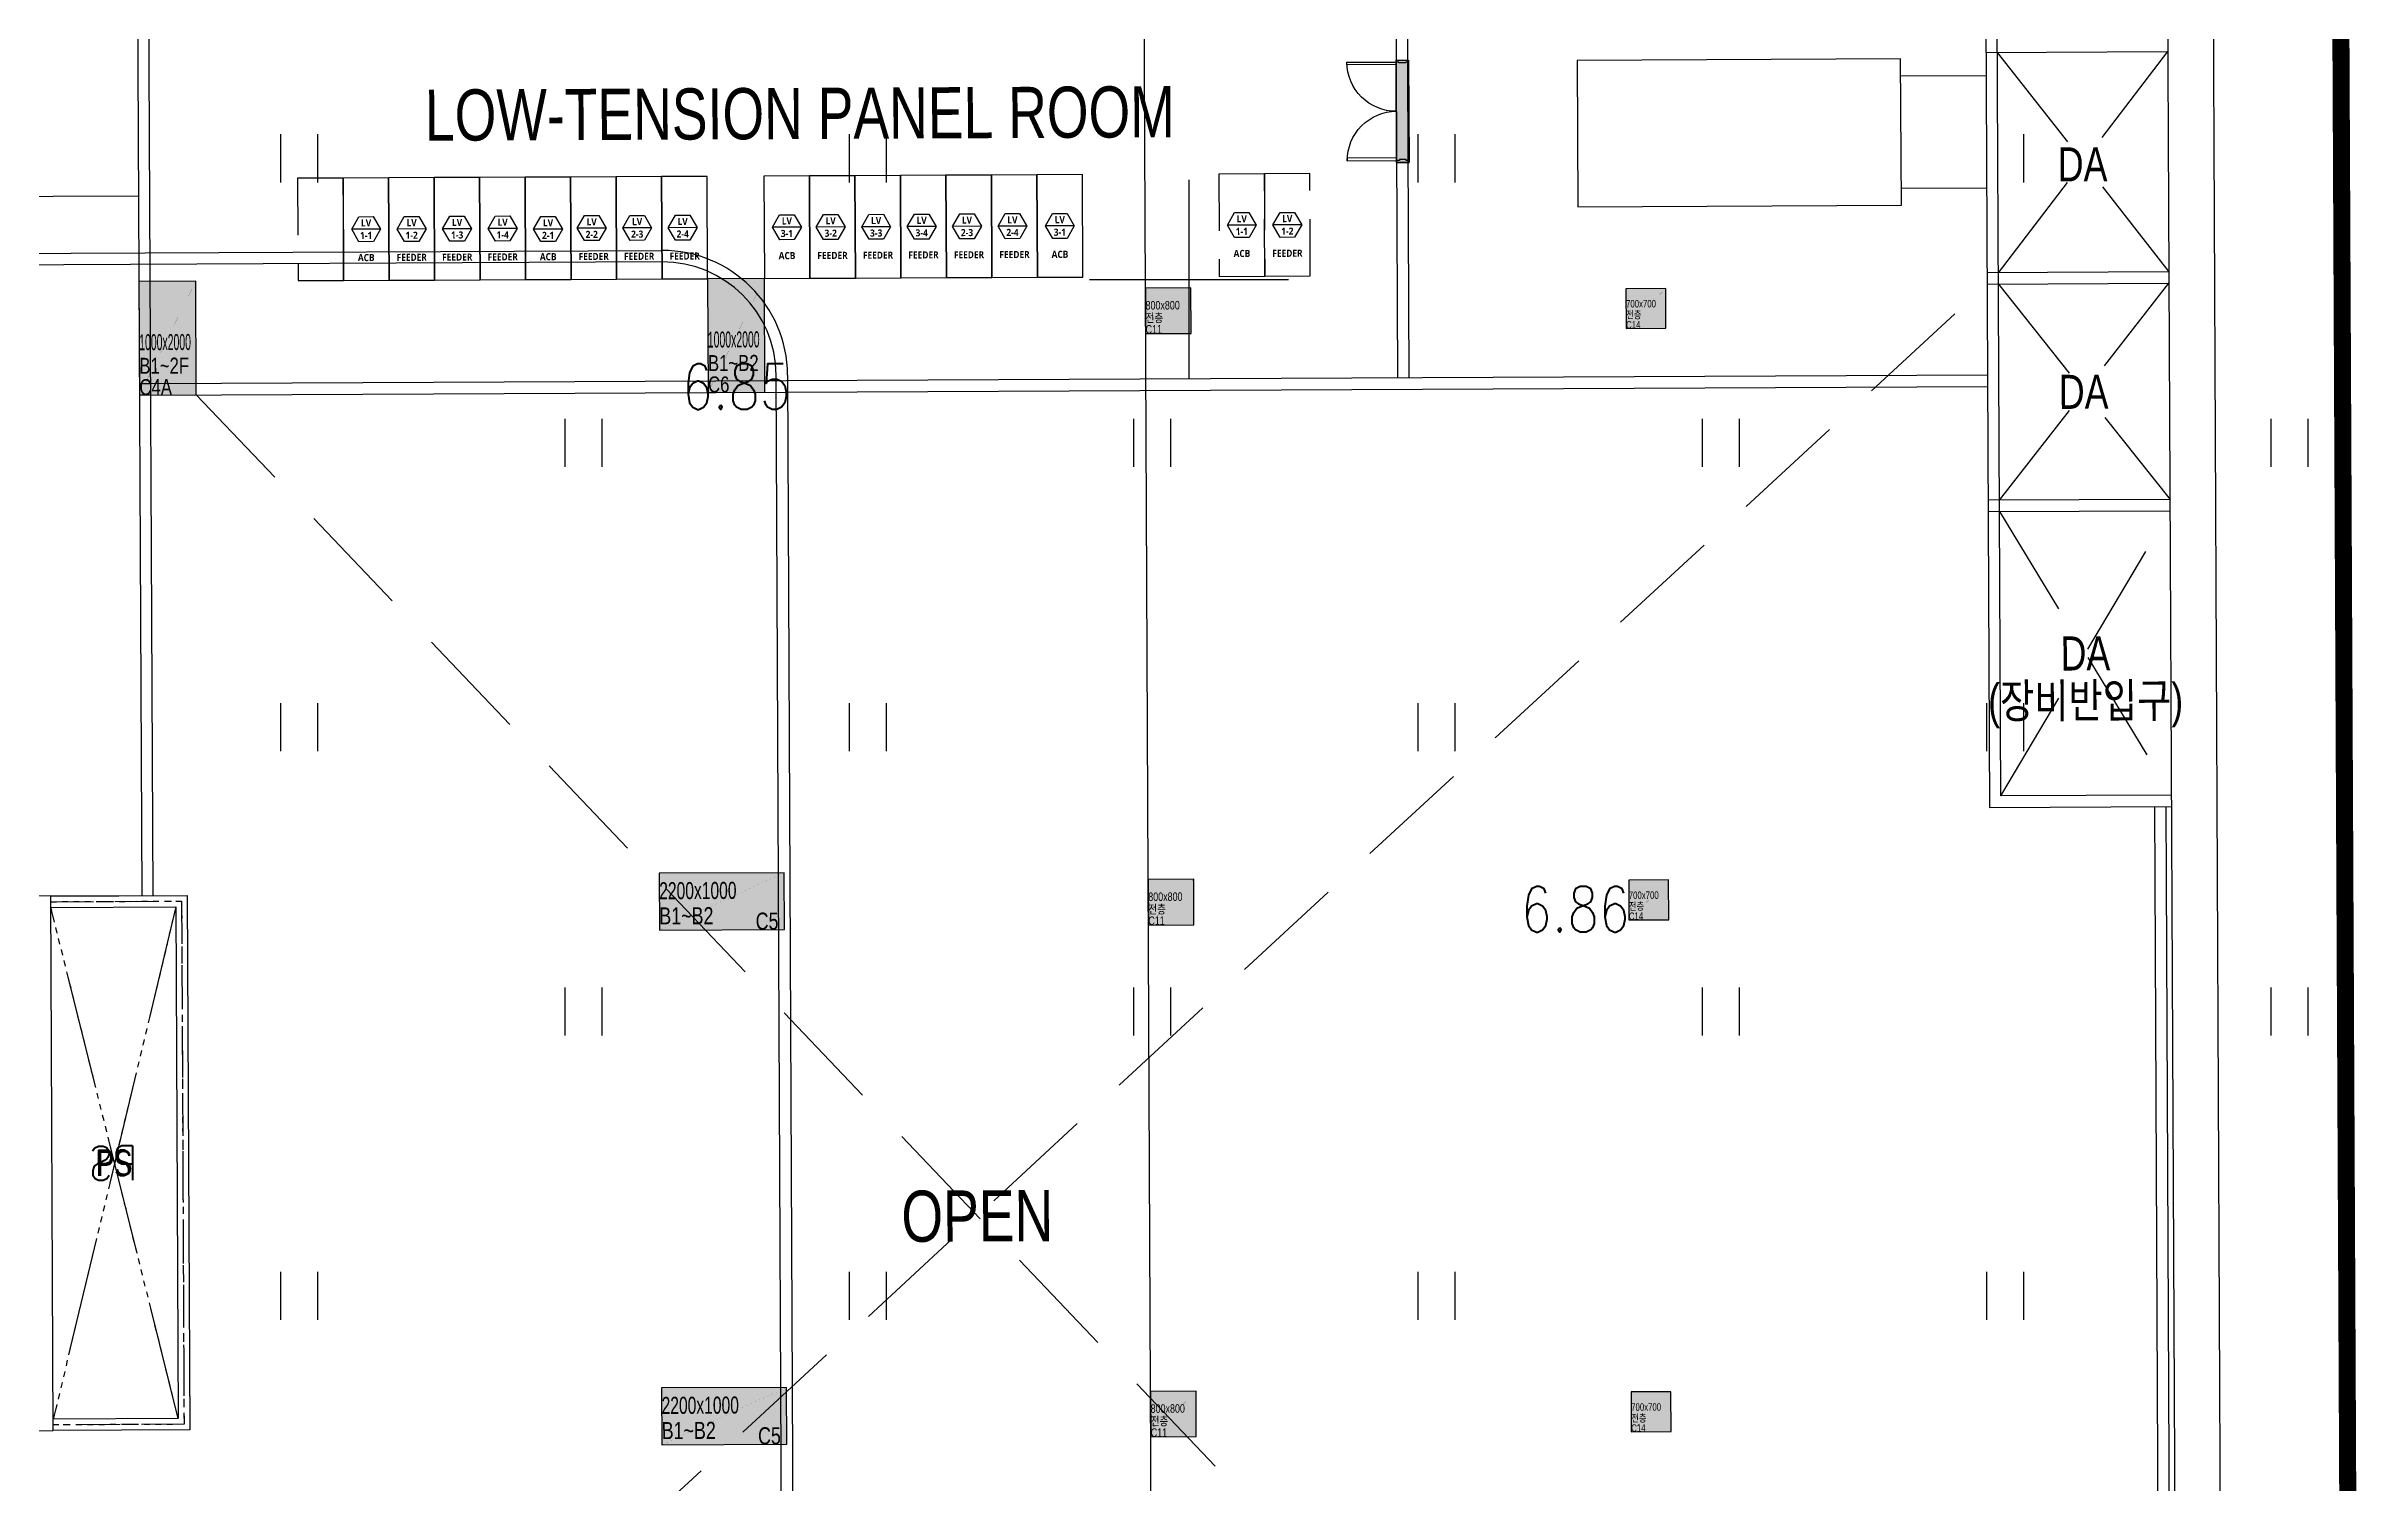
# Model space of a CAD drawing. Extents: x 582395 to 582722, y 2329868 to 2330119.
# Drawn here: x 582629.9 to 582670.62, y 2329978.83 to 2330004.1 of the extents above; entities that cross this region are included whole.
import ezdxf
from ezdxf.enums import TextEntityAlignment as Align

# ---------------------------------------------------------------- set-up
doc = ezdxf.new("R2010")
doc.units = 0
for name, pattern in [('ACAD_ISO05W100', [33, 24, -3, 0, -3, 0, -3]), ('CENTER2', [1.125, 0.75, -0.125, 0.125, -0.125]), ('DASHED', [3, 2, -1]), ('DASHED2', [0.375, 0.25, -0.125]), ('HID', [1.5, 1, -0.5])]:
    doc.linetypes.add(name, pattern=pattern)
doc.layers.add('0_장비', color=11, linetype='Continuous', plot=False)
for name, color, linetype in [('A-254', 254, 'Continuous'), ('A-CEN2', 8, 'CENTER2'), ('A-COL', 2, 'Continuous'), ('A-CON', 2, 'Continuous'), ('A-ELE3', 4, 'Continuous'), ('A-HID2', 9, 'HID'), ('A-OPEN2', 9, 'DASHED'), ('A-SITE', 2, 'ACAD_ISO05W100'), ('A-TXT1', 3, 'Continuous'), ('A-WALB', 3, 'Continuous'), ('A-WIN', 6, 'Continuous'), ('AA-SSXX-SECT', 1, 'Continuous'), ('dc1', 4, 'Continuous'), ('K1_T', 7, 'Continuous'), ('KYHIEU', 3, 'Continuous'), ('RG', 11, 'Continuous'), ('X-PLAN$0$A-DOOR', 4, 'Continuous'), ('X-PLAN$0$A-DOORF', 9, 'Continuous')]:
    doc.layers.add(name, color=color, linetype=linetype)
doc.layers.add('EText', color=9, linetype='Continuous', lineweight=5)
doc.styles.add('DC', font='romans.shx', dxfattribs={"width": 0.8, "height": 0.8})
doc.styles.add('Hrtext', font='', dxfattribs={"width": 0.8})
doc.styles.add('style1', font='romans.shx')
doc.styles.add('맑은고딕', font='malgunbd.ttf')
doc.styles.get('Hrtext').set_extended_font_data('Dotum')

# ---------------------------------------------------------------- blocks, each defined once
blk = doc.blocks.new('A$Ca7e2d5c5')
at = {"layer": 'A-CEN2'}
blk.add_lwpolyline([(-50, -50), (-2350, -50), (-2350, -9250), (-50, -9250)], dxfattribs=at)
at = {"layer": 'A-CON'}
for points in [[(-50, 50), (-2450, 50), (-2450, -9350), (-50, -9350)], [(-50, -150), (-2250, -150), (-2250, -9150), (-50, -9150)]]:
    blk.add_lwpolyline(points, dxfattribs=at)
at = {"layer": 'A-OPEN2'}
for points in [[(-2250, -9150), (-50, -150)], [(-2250, -150), (-50, -9150)]]:
    blk.add_lwpolyline(points, dxfattribs=at)
at = {"layer": 'EText', "style": 'style1', "width": 0.8}
blk.add_text('PS', height=600, dxfattribs=at).set_placement((-1125, -4650), align=Align.MIDDLE_CENTER)
blk = doc.blocks.new('A$C4eba979e')
at = {"layer": 'A-254'}
h = blk.add_hatch(color=256, dxfattribs=at)
h.dxf.hatch_style = 1
h.paths.add_polyline_path([(400, 400), (-400, 400), (-400, -400), (400, -400)])
at = {"layer": 'A-COL'}
blk.add_lwpolyline([(-400, -400), (400, -400), (400, 400), (-400, 400)], close=True, dxfattribs=at)
at = {"layer": 'Defpoints', "const_width": 0.373}
blk.add_lwpolyline([(400, 400), (-400, -400)], dxfattribs=at)
at = {"layer": 'Defpoints', "style": 'Hrtext', "width": 0.8}
for s, p in [('800x800', (-400, 22)), ('C11', (-400, -400)), ('전층', (-400, -200))]:
    blk.add_text(s, height=150, dxfattribs=at).set_placement(p)
blk = doc.blocks.new('A$C819d0983')
at = {"layer": 'A-254'}
h = blk.add_hatch(color=256, dxfattribs=at)
h.dxf.hatch_style = 1
h.paths.add_polyline_path([(350, 350), (-350, 350), (-350, -350), (350, -350)])
at = {"layer": 'A-COL'}
blk.add_lwpolyline([(-350, -350), (350, -350), (350, 350), (-350, 350)], close=True, dxfattribs=at)
at = {"layer": 'Defpoints', "const_width": 0.327}
blk.add_lwpolyline([(350, 350), (-350, -350)], dxfattribs=at)
at = {"layer": 'Defpoints', "style": 'Hrtext', "width": 0.8}
for s, p in [('700x700', (-350, 19)), ('C14', (-350, -350)), ('전층', (-350, -175))]:
    blk.add_text(s, height=131.2, dxfattribs=at).set_placement(p)
blk = doc.blocks.new('A$C30989d70')
at = {"layer": 'A-254'}
h = blk.add_hatch(color=256, dxfattribs=at)
h.dxf.hatch_style = 1
h.paths.add_polyline_path([(-1400, 500), (-1400, -500), (800, -500), (800, 500)])
at = {"layer": 'A-COL'}
blk.add_lwpolyline([(-1400, -500), (800, -500), (800, 500), (-1400, 500)], close=True, dxfattribs=at)
at = {"layer": 'Defpoints', "const_width": 0.747}
blk.add_lwpolyline([(800, 500), (-1400, -500)], dxfattribs=at)
at = {"layer": 'Defpoints', "style": 'Hrtext'}
for s, width, p in [('2200x1000', 0.7, (-1400, 43)), ('B1~B2', 0.8, (-1400, -400)), ('C5', 0.8, (294, -500))]:
    blk.add_text(s, height=300, dxfattribs=dict(at, width=width)).set_placement(p)
blk = doc.blocks.new('A$C1aece7f8')
at = {"layer": 'A-254'}
h = blk.add_hatch(color=256, dxfattribs=at)
h.dxf.hatch_style = 1
h.paths.add_polyline_path([(500, 1250), (-500, 1250), (-500, -750), (500, -750)])
at = {"layer": 'A-COL'}
blk.add_lwpolyline([(-500, -750), (500, -750), (500, 1250), (-500, 1250)], close=True, dxfattribs=at)
at = {"layer": 'Defpoints', "const_width": 0.7}
blk.add_lwpolyline([(500, 1250), (-500, -750)], dxfattribs=at)
at = {"layer": 'Defpoints', "style": 'Hrtext'}
for s, width, p in [('1000x2000', 0.5, (-500, 40)), ('B1~B2', 0.8, (-500, -375)), ('C6', 0.8, (-500, -750))]:
    blk.add_text(s, height=281.2, dxfattribs=dict(at, width=width)).set_placement(p)
blk = doc.blocks.new('A$C842be8ca')
at = {"layer": 'A-254'}
h = blk.add_hatch(color=256, dxfattribs=at)
h.dxf.hatch_style = 1
h.paths.add_polyline_path([(500, 750), (-500, 750), (-500, -1250), (500, -1250)])
at = {"layer": 'A-COL'}
blk.add_lwpolyline([(-500, -1250), (500, -1250), (500, 750), (-500, 750)], close=True, dxfattribs=at)
at = {"layer": 'Defpoints', "const_width": 0.7}
blk.add_lwpolyline([(500, 750), (-500, -1250)], dxfattribs=at)
at = {"layer": 'Defpoints', "style": 'Hrtext'}
for s, width, p in [('1000x2000', 0.5, (-500, -460)), ('B1~2F', 0.8, (-500, -875)), ('C4A', 0.8, (-500, -1250))]:
    blk.add_text(s, height=281.2, dxfattribs=dict(at, width=width)).set_placement(p)
blk = doc.blocks.new('DOOR_DOUBLE-1')
at = {"layer": 'X-PLAN$0$A-DOOR', "true_color": 0xffffff}
h = blk.add_hatch(color=7, dxfattribs=at)
h.dxf.hatch_style = 1
h.paths.add_polyline_path([(900, 220), (-900, 220), (-900, 0), (900, 0)])
at = {"layer": 'X-PLAN$0$A-DOOR'}
for points in [[(-865, 220), (-820, 220), (-820, 1085), (-865, 1085)], [(865, 220), (820, 220), (820, 1085), (865, 1085)], [(-900, 0), (-865, 0), (-865, 50), (-850, 50), (-850, 170), (-865, 170), (-865, 220), (-900, 220)], [(900, 0), (865, 0), (865, 50), (850, 50), (850, 170), (865, 170), (865, 220), (900, 220)]]:
    blk.add_lwpolyline(points, close=True, dxfattribs=at)
at = {"layer": 'X-PLAN$0$A-DOOR', "color": 7, "true_color": 0xffffff}
blk.add_lwpolyline([(900, 220), (-900, 220), (-900, 0), (900, 0)], close=True, dxfattribs=at)
at = {"layer": 'X-PLAN$0$A-DOORF'}
for centre, start, end in [((-865, 220), 359.9893, 90.0107), ((865, 220), 89.9893, 180.0107)]:
    blk.add_arc(centre, 865, start, end, dxfattribs=at)

msp = doc.modelspace()

# ---------------------------------------------------------------- linework, layer by layer
at = {"layer": '0_장비', "color": 8, "linetype": 'DASHED2', "ltscale": 50}
for p, q in [((582646.348, 2330000.936, 0), (582645.84, 2330000.934, 0)), ((582647.148, 2330000.94, 0), (582646.64, 2330000.937, 0)), ((582647.981, 2330000.944, 0), (582647.473, 2330000.941, 0)), ((582651.181, 2330000.958, 0), (582650.673, 2330000.956, 0)), ((582651.981, 2330000.962, 0), (582651.473, 2330000.96, 0)), ((582635.781, 2330000.887, 0), (582635.273, 2330000.884, 0)), ((582636.581, 2330000.89, 0), (582636.073, 2330000.888, 0)), ((582637.381, 2330000.894, 0), (582636.873, 2330000.892, 0)), ((582638.181, 2330000.898, 0), (582637.673, 2330000.896, 0)), ((582638.981, 2330000.888, 0), (582638.473, 2330000.886, 0)), ((582639.748, 2330000.905, 0), (582639.24, 2330000.903, 0)), ((582640.548, 2330000.909, 0), (582640.04, 2330000.907, 0)), ((582641.348, 2330000.913, 0), (582640.84, 2330000.91, 0)), ((582643.181, 2330000.921, 0), (582642.673, 2330000.919, 0)), ((582643.951, 2330000.925, 0), (582643.443, 2330000.922, 0)), ((582644.751, 2330000.928, 0), (582644.243, 2330000.926, 0)), ((582645.551, 2330000.932, 0), (582645.043, 2330000.93, 0))]:
    msp.add_line(p, q, dxfattribs=at)
for points in [[(582635.931, 2329999.987), (582635.923, 2330001.787), (582635.123, 2330001.784), (582635.131, 2329999.984)], [(582635.931, 2329999.987), (582635.923, 2330001.787), (582635.123, 2330001.784), (582635.131, 2329999.984)], [(582636.731, 2329999.991), (582636.723, 2330001.791), (582635.923, 2330001.787), (582635.931, 2329999.987)], [(582636.731, 2329999.991), (582636.723, 2330001.791), (582635.923, 2330001.787), (582635.931, 2329999.987)], [(582637.531, 2329999.995), (582637.523, 2330001.795), (582636.723, 2330001.791), (582636.731, 2329999.991)], [(582637.531, 2329999.995), (582637.523, 2330001.795), (582636.723, 2330001.791), (582636.731, 2329999.991)], [(582638.331, 2329999.999), (582638.323, 2330001.799), (582637.523, 2330001.795), (582637.531, 2329999.995)], [(582638.331, 2329999.999), (582638.323, 2330001.799), (582637.523, 2330001.795), (582637.531, 2329999.995)], [(582639.131, 2330000.002), (582639.123, 2330001.802), (582638.323, 2330001.799), (582638.331, 2329999.999)], [(582639.131, 2330000.002), (582639.123, 2330001.802), (582638.323, 2330001.799), (582638.331, 2329999.999)], [(582639.931, 2330000.006), (582639.923, 2330001.806), (582639.123, 2330001.802), (582639.131, 2330000.002)], [(582639.931, 2330000.006), (582639.923, 2330001.806), (582639.123, 2330001.802), (582639.131, 2330000.002)], [(582640.731, 2330000.01), (582640.723, 2330001.81), (582639.923, 2330001.806), (582639.931, 2330000.006)], [(582640.731, 2330000.01), (582640.723, 2330001.81), (582639.923, 2330001.806), (582639.931, 2330000.006)], [(582641.531, 2330000.014), (582641.523, 2330001.813), (582640.723, 2330001.81), (582640.731, 2330000.01)], [(582641.531, 2330000.014), (582641.523, 2330001.813), (582640.723, 2330001.81), (582640.731, 2330000.01)], [(582643.331, 2330000.022), (582643.323, 2330001.822), (582642.523, 2330001.818), (582642.531, 2330000.018)], [(582643.331, 2330000.022), (582643.323, 2330001.822), (582642.523, 2330001.818), (582642.531, 2330000.018)], [(582644.131, 2330000.026), (582644.123, 2330001.826), (582643.323, 2330001.822), (582643.331, 2330000.022)], [(582644.131, 2330000.026), (582644.123, 2330001.826), (582643.323, 2330001.822), (582643.331, 2330000.022)], [(582644.931, 2330000.029), (582644.923, 2330001.829), (582644.123, 2330001.826), (582644.131, 2330000.026)], [(582644.931, 2330000.029), (582644.923, 2330001.829), (582644.123, 2330001.826), (582644.131, 2330000.026)], [(582645.731, 2330000.033), (582645.723, 2330001.833), (582644.923, 2330001.829), (582644.931, 2330000.029)], [(582645.731, 2330000.033), (582645.723, 2330001.833), (582644.923, 2330001.829), (582644.931, 2330000.029)], [(582646.531, 2330000.037), (582646.523, 2330001.837), (582645.723, 2330001.833), (582645.731, 2330000.033)], [(582646.531, 2330000.037), (582646.523, 2330001.837), (582645.723, 2330001.833), (582645.731, 2330000.033)], [(582647.331, 2330000.04), (582647.323, 2330001.84), (582646.523, 2330001.837), (582646.531, 2330000.037)], [(582647.331, 2330000.04), (582647.323, 2330001.84), (582646.523, 2330001.837), (582646.531, 2330000.037)], [(582648.131, 2330000.044), (582648.123, 2330001.844), (582647.323, 2330001.84), (582647.331, 2330000.04)], [(582648.131, 2330000.044), (582648.123, 2330001.844), (582647.323, 2330001.84), (582647.331, 2330000.04)]]:
    msp.add_lwpolyline(points, close=True, dxfattribs=at)
at = {"layer": '0_장비', "color": 8, "linetype": 'DASHED2', "ltscale": 50, "elevation": 0}
for points in [[(582635.653, 2330001.106), (582635.781, 2330000.887), (582635.655, 2330000.666), (582635.401, 2330000.665), (582635.273, 2330000.884), (582635.399, 2330001.105)], [(582636.453, 2330001.11), (582636.581, 2330000.89), (582636.455, 2330000.67), (582636.201, 2330000.669), (582636.073, 2330000.888), (582636.199, 2330001.108)], [(582637.253, 2330001.113), (582637.381, 2330000.894), (582637.255, 2330000.674), (582637.001, 2330000.673), (582636.873, 2330000.892), (582636.999, 2330001.112)], [(582638.053, 2330001.117), (582638.181, 2330000.898), (582638.055, 2330000.678), (582637.801, 2330000.676), (582637.673, 2330000.896), (582637.799, 2330001.116)], [(582638.853, 2330001.108), (582638.981, 2330000.888), (582638.855, 2330000.668), (582638.601, 2330000.667), (582638.473, 2330000.886), (582638.599, 2330001.106)], [(582639.62, 2330001.124), (582639.748, 2330000.905), (582639.622, 2330000.685), (582639.368, 2330000.684), (582639.24, 2330000.903), (582639.366, 2330001.123)], [(582640.42, 2330001.128), (582640.548, 2330000.909), (582640.422, 2330000.689), (582640.168, 2330000.687), (582640.04, 2330000.907), (582640.166, 2330001.127)], [(582641.22, 2330001.132), (582641.348, 2330000.913), (582641.222, 2330000.692), (582640.968, 2330000.691), (582640.84, 2330000.91), (582640.966, 2330001.131)], [(582643.053, 2330001.14), (582643.181, 2330000.921), (582643.055, 2330000.701), (582642.801, 2330000.7), (582642.673, 2330000.919), (582642.799, 2330001.139)], [(582643.823, 2330001.144), (582643.951, 2330000.925), (582643.825, 2330000.704), (582643.571, 2330000.703), (582643.443, 2330000.922), (582643.569, 2330001.143)], [(582644.623, 2330001.148), (582644.751, 2330000.928), (582644.625, 2330000.708), (582644.371, 2330000.707), (582644.243, 2330000.926), (582644.369, 2330001.146)], [(582645.423, 2330001.151), (582645.551, 2330000.932), (582645.425, 2330000.712), (582645.171, 2330000.711), (582645.043, 2330000.93), (582645.169, 2330001.15)], [(582646.22, 2330001.155), (582646.348, 2330000.936), (582646.222, 2330000.716), (582645.968, 2330000.714), (582645.84, 2330000.934), (582645.966, 2330001.154)], [(582647.02, 2330001.159), (582647.148, 2330000.94), (582647.022, 2330000.719), (582646.768, 2330000.718), (582646.64, 2330000.937), (582646.766, 2330001.158)], [(582647.853, 2330001.163), (582647.981, 2330000.944), (582647.855, 2330000.723), (582647.601, 2330000.722), (582647.473, 2330000.941), (582647.599, 2330001.161)], [(582651.053, 2330001.178), (582651.181, 2330000.958), (582651.055, 2330000.738), (582650.801, 2330000.737), (582650.673, 2330000.956), (582650.799, 2330001.176)], [(582651.853, 2330001.181), (582651.981, 2330000.962), (582651.855, 2330000.742), (582651.601, 2330000.741), (582651.473, 2330000.96), (582651.599, 2330001.18)]]:
    msp.add_lwpolyline(points, close=True, dxfattribs=at)
at = {"layer": 'A-CEN2', "color": 8}
msp.add_lwpolyline([(582629.982, 2329989.06), (582632.282, 2329989.07), (582632.325, 2329979.87), (582630.025, 2329979.86)], dxfattribs=at)
at = {"layer": 'A-CON', "color": 8}
msp.add_line((582649.381, 2329967.85), (582649.055, 2330037.849), dxfattribs=at)
at = {"layer": 'A-CON', "color": 8, "ltscale": 10}
for p, q in [((582667.111, 2330025.826), (582667.411, 2329961.333)), ((582667.91, 2330026.161), (582668.215, 2329960.537)), ((582629.982, 2329989.16), (582629.382, 2329989.157)), ((582630.025, 2329979.76), (582629.982, 2329989.16)), ((582618.775, 2329979.707), (582630.025, 2329979.76))]:
    msp.add_line(p, q, dxfattribs=at)
for points in [[(582667.151, 2330017.283), (582663.951, 2330017.268), (582664.075, 2329990.718), (582667.275, 2329990.733)], [(582667.274, 2329990.933), (582664.274, 2329990.919), (582664.152, 2330017.069), (582667.152, 2330017.083)]]:
    msp.add_lwpolyline(points, dxfattribs=at)
at = {"layer": 'A-CON', "color": 8}
for points in [[(582629.982, 2329989.16), (582632.382, 2329989.171), (582632.425, 2329979.771), (582630.025, 2329979.76)], [(582629.982, 2329988.96), (582632.182, 2329988.97), (582632.224, 2329979.97), (582630.024, 2329979.96)]]:
    msp.add_lwpolyline(points, dxfattribs=at)
at = {"layer": 'A-ELE3', "color": 8}
msp.add_lwpolyline([(582631.524, 2330001.467), (582627.024, 2330001.446)], dxfattribs=at)
at = {"layer": 'A-HID2', "color": 8}
for points in [[(582635.131, 2329999.984), (582635.123, 2330001.784), (582634.323, 2330001.78), (582634.331, 2329999.98)], [(582635.131, 2329999.984), (582635.123, 2330001.784), (582634.323, 2330001.78), (582634.331, 2329999.98)], [(582651.331, 2330000.059), (582651.323, 2330001.859), (582650.523, 2330001.855), (582650.531, 2330000.055)], [(582651.331, 2330000.059), (582651.323, 2330001.859), (582650.523, 2330001.855), (582650.531, 2330000.055)], [(582652.131, 2330000.063), (582652.123, 2330001.863), (582651.323, 2330001.859), (582651.331, 2330000.059)], [(582652.131, 2330000.063), (582652.123, 2330001.863), (582651.323, 2330001.859), (582651.331, 2330000.059)]]:
    msp.add_lwpolyline(points, close=True, dxfattribs=at)
at = {"layer": 'A-OPEN2', "color": 8}
for p, q in [((582664.213, 2330003.994), (582667.231, 2330000.133)), ((582664.231, 2330000.119), (582667.213, 2330004.008)), ((582622.31, 2329961.424), (582664.032, 2329999.918)), ((582664.232, 2329999.919), (582667.25, 2329996.133)), ((582664.25, 2329996.119), (582667.232, 2329999.933)), ((582632.541, 2329997.972), (582667.11, 2329961.632)), ((582664.25, 2329995.919), (582667.274, 2329990.933)), ((582664.274, 2329990.919), (582667.25, 2329995.933))]:
    msp.add_line(p, q, dxfattribs=at)
for points in [[(582632.224, 2329979.97), (582629.982, 2329988.96)], [(582632.182, 2329988.97), (582630.024, 2329979.96)]]:
    msp.add_lwpolyline(points, dxfattribs=at)
at = {"layer": 'A-SITE', "const_width": 0.3}
msp.add_lwpolyline([(582670.15, 2330026.75), (582640.01, 2330056.61), (582447.17, 2330055.71), (582447.61, 2329957.39), (582670.47, 2329958.45)], close=True, dxfattribs=at)
at = {"layer": 'A-WALB', "color": 8, "ltscale": 10}
for p, q in [((582653.576, 2330017.22), (582653.664, 2329998.27)), ((582653.776, 2330017.221), (582653.864, 2329998.271)), ((582631.492, 2330008.467), (582631.582, 2329989.167)), ((582631.782, 2329989.168), (582631.692, 2330008.468)), ((582631.74, 2329998.168), (582631.54, 2329998.167)), ((582664.039, 2329998.318), (582631.74, 2329998.168)), ((582631.741, 2329997.968), (582664.04, 2329998.118)), ((582631.741, 2329997.968), (582631.541, 2329997.967)), ((582666.975, 2329990.732), (582667.11, 2329961.632)), ((582667.175, 2329990.733), (582667.31, 2329961.633))]:
    msp.add_line(p, q, dxfattribs=at)
for points in [[(582664.013, 2330003.993), (582667.213, 2330004.008)], [(582667.231, 2330000.133), (582664.031, 2330000.118)], [(582664.032, 2329999.918), (582667.232, 2329999.933)], [(582667.25, 2329996.133), (582664.05, 2329996.118)], [(582664.05, 2329995.918), (582667.25, 2329995.933)]]:
    msp.add_lwpolyline(points, dxfattribs=at)
at = {"layer": 'A-WIN'}
for p, q in [((582640.73, 2330000.31), (582627.761, 2330000.249)), ((582627.779, 2330000.45), (582640.729, 2330000.51)), ((582642.867, 2329970.719), (582642.739, 2329998.319)), ((582642.939, 2329998.32), (582643.067, 2329970.72))]:
    msp.add_line(p, q, dxfattribs=at)
for radius in [2.2, 2]:
    msp.add_arc((582640.739, 2329998.31), radius, 0.2665, 90.2665, dxfattribs=at)
at = {"layer": 'AA-SSXX-SECT', "color": 8, "linetype": 'Continuous'}
for p, q in [((582662.515, 2330003.581), (582664.015, 2330003.588)), ((582662.524, 2330001.606), (582664.024, 2330001.613))]:
    msp.add_line(p, q, dxfattribs=at)
msp.add_lwpolyline([(582656.837, 2330001.279), (582662.525, 2330001.306), (582662.513, 2330003.881), (582656.825, 2330003.854)], close=True, dxfattribs=at)
at = {"layer": 'K1_T'}
for p, q in [((582650, 2329998.25), (582650, 2330001.75)), ((582648.25, 2330000), (582651.75, 2330000))]:
    msp.add_line(p, q, dxfattribs=at)
at = {"layer": 'KYHIEU'}
for p, q in [((582634.022, 2330002.553), (582634.022, 2330001.708)), ((582634.672, 2330002.553), (582634.672, 2330001.708)), ((582644.022, 2330002.553), (582644.022, 2330001.708)), ((582644.672, 2330002.553), (582644.672, 2330001.708)), ((582654.022, 2330002.553), (582654.022, 2330001.708)), ((582654.672, 2330002.553), (582654.672, 2330001.708)), ((582664.022, 2330002.553), (582664.022, 2330001.708)), ((582664.672, 2330002.553), (582664.672, 2330001.708)), ((582639.022, 2329997.553), (582639.022, 2329996.708)), ((582639.672, 2329997.553), (582639.672, 2329996.708)), ((582649.022, 2329997.553), (582649.022, 2329996.708)), ((582649.672, 2329997.553), (582649.672, 2329996.708)), ((582659.022, 2329997.553), (582659.022, 2329996.708)), ((582659.672, 2329997.553), (582659.672, 2329996.708)), ((582669.022, 2329997.553), (582669.022, 2329996.708)), ((582669.672, 2329997.553), (582669.672, 2329996.708)), ((582634.022, 2329992.553), (582634.022, 2329991.708)), ((582634.672, 2329992.553), (582634.672, 2329991.708)), ((582644.022, 2329992.553), (582644.022, 2329991.708)), ((582644.672, 2329992.553), (582644.672, 2329991.708)), ((582654.022, 2329992.553), (582654.022, 2329991.708)), ((582654.672, 2329992.553), (582654.672, 2329991.708)), ((582664.022, 2329992.553), (582664.022, 2329991.708)), ((582664.672, 2329992.553), (582664.672, 2329991.708)), ((582639.022, 2329987.553), (582639.022, 2329986.708)), ((582639.672, 2329987.553), (582639.672, 2329986.708)), ((582649.022, 2329987.553), (582649.022, 2329986.708)), ((582649.672, 2329987.553), (582649.672, 2329986.708)), ((582659.022, 2329987.553), (582659.022, 2329986.708)), ((582659.672, 2329987.553), (582659.672, 2329986.708)), ((582669.022, 2329987.553), (582669.022, 2329986.708)), ((582669.672, 2329987.553), (582669.672, 2329986.708)), ((582634.022, 2329982.553), (582634.022, 2329981.708)), ((582634.672, 2329982.553), (582634.672, 2329981.708)), ((582644.022, 2329982.553), (582644.022, 2329981.708)), ((582644.672, 2329982.553), (582644.672, 2329981.708)), ((582654.022, 2329982.553), (582654.022, 2329981.708)), ((582654.672, 2329982.553), (582654.672, 2329981.708)), ((582664.022, 2329982.553), (582664.022, 2329981.708)), ((582664.672, 2329982.553), (582664.672, 2329981.708))]:
    msp.add_line(p, q, dxfattribs=at)
at = {"layer": 'RG'}
msp.add_line((582670.47, 2329958.45), (582670.15, 2330026.75), dxfattribs=at)
at = {"layer": 'RG', "color": 11}
msp.add_lwpolyline([(582670.15, 2330026.75), (582640.01, 2330056.61), (582447.17, 2330055.71), (582447.61, 2329957.39), (582670.47, 2329958.45)], close=True, dxfattribs=at)

# ---------------------------------------------------------------- block references
at = {"color": 8, "xscale": -0.001, "yscale": 0.001, "zscale": 0.001, "rotation": 90.26651167749988}
msp.add_blockref('DOOR_DOUBLE-1', (582653.863, 2330002.959), dxfattribs=at)
at = {"layer": 'A-CON', "color": 8, "xscale": 0.001, "yscale": 0.001, "zscale": 0.001, "rotation": 0.2665116774998639}
for name, p in [('A$C842be8ca', (582632.035, 2329999.219)), ('A$C1aece7f8', (582642.037, 2329998.766)), ('A$C4eba979e', (582649.634, 2329999.451)), ('A$C819d0983', (582658.034, 2329999.49)), ('A$C30989d70', (582642.082, 2329989.066)), ('A$C4eba979e', (582649.682, 2329989.051)), ('A$C819d0983', (582658.082, 2329989.09)), ('A$C30989d70', (582642.124, 2329980.016)), ('A$C4eba979e', (582649.724, 2329980.051)), ('A$C819d0983', (582658.124, 2329980.09))]:
    msp.add_blockref(name, p, dxfattribs=at)
at = {"layer": 'A-WALB', "color": 8, "xscale": -0.001, "yscale": 0.001, "zscale": 0.001, "rotation": 0.2665116774998744}
msp.add_blockref('A$Ca7e2d5c5', (582629.932, 2329989.109), dxfattribs=at)

# ---------------------------------------------------------------- texts
at = {"layer": '0_장비', "color": 8, "linetype": 'DASHED2', "ltscale": 50, "style": '맑은고딕', "width": 0.9}
for s, p in [('LV', (582635.527, 2330000.995, 0)), ('LV', (582636.327, 2330000.999, 0)), ('LV', (582637.127, 2330001.003, 0)), ('LV', (582637.927, 2330001.007, 0)), ('LV', (582638.727, 2330000.997, 0)), ('LV', (582639.493, 2330001.014, 0)), ('LV', (582640.293, 2330001.018, 0)), ('LV', (582641.093, 2330001.021, 0)), ('LV', (582642.926, 2330001.03, 0)), ('LV', (582643.696, 2330001.033, 0)), ('LV', (582644.496, 2330001.037, 0)), ('LV', (582645.296, 2330001.041, 0)), ('LV', (582646.093, 2330001.045, 0)), ('LV', (582646.893, 2330001.048, 0)), ('LV', (582647.726, 2330001.052, 0)), ('LV', (582650.926, 2330001.067, 0)), ('LV', (582651.726, 2330001.071, 0)), ('1-1', (582635.528, 2330000.776, 0)), ('1-2', (582636.328, 2330000.779, 0)), ('1-3', (582637.128, 2330000.783, 0)), ('1-4', (582637.928, 2330000.787, 0)), ('2-1', (582638.728, 2330000.777, 0)), ('2-2', (582639.494, 2330000.794, 0)), ('2-3', (582640.294, 2330000.798, 0)), ('2-4', (582641.094, 2330000.802, 0)), ('3-1', (582642.927, 2330000.81, 0)), ('3-2', (582643.697, 2330000.814, 0)), ('3-3', (582644.497, 2330000.817, 0)), ('3-4', (582645.297, 2330000.821, 0)), ('2-3', (582646.094, 2330000.825, 0)), ('2-4', (582646.894, 2330000.829, 0)), ('3-1', (582647.727, 2330000.832, 0)), ('1-1', (582650.927, 2330000.847, 0)), ('1-2', (582651.727, 2330000.851, 0)), ('ACB', (582635.529, 2330000.386, 0)), ('FEEDER', (582636.329, 2330000.39, 0)), ('FEEDER', (582637.129, 2330000.394, 0)), ('FEEDER', (582637.929, 2330000.397, 0)), ('ACB', (582638.729, 2330000.401, 0)), ('FEEDER', (582639.529, 2330000.405, 0)), ('FEEDER', (582640.329, 2330000.408, 0)), ('FEEDER', (582641.129, 2330000.412, 0)), ('ACB', (582642.929, 2330000.42, 0)), ('FEEDER', (582643.729, 2330000.424, 0)), ('FEEDER', (582644.529, 2330000.428, 0)), ('FEEDER', (582645.329, 2330000.432, 0)), ('FEEDER', (582646.129, 2330000.435, 0)), ('FEEDER', (582646.929, 2330000.439, 0)), ('ACB', (582647.729, 2330000.443, 0)), ('ACB', (582650.929, 2330000.458, 0)), ('FEEDER', (582651.729, 2330000.461, 0))]:
    msp.add_text(s, height=0.125, rotation=0.2665, dxfattribs=at).set_placement(p, align=Align.MIDDLE)
at = {"layer": 'A-TXT1', "color": 8, "style": 'Hrtext', "width": 0.8}
for s, height, p in [('LOW-TENSION PANEL ROOM', 0.9, (582643.154, 2330002.92)), ('DA', 0.6, (582665.712, 2330002.026)), ('DA', 0.6, (582665.731, 2329998.026)), ('DA', 0.6, (582665.762, 2329993.426)), ('(장비반입구)', 0.6, (582665.766, 2329992.597)), ('PS', 0.45, (582631.103, 2329984.465)), ('OPEN', 0.9, (582646.275, 2329983.534))]:
    msp.add_text(s, height=height, rotation=0.2665, dxfattribs=at).set_placement(p, align=Align.MIDDLE_CENTER)
at = {"layer": 'dc1', "style": 'DC', "width": 0.8}
for s, p in [('6.85', (582641.078, 2329997.716)), ('6.86', (582655.832, 2329988.525))]:
    msp.add_text(s, height=0.8001, dxfattribs=at).set_placement(p)
at = {"layer": 'EText', "color": 8, "style": 'style1', "width": 0.8}
msp.add_text('PS', height=0.45, rotation=0.2665, dxfattribs=at).set_placement((582631.078, 2329984.465), align=Align.MIDDLE_CENTER)

doc.saveas('drawing.dxf')
